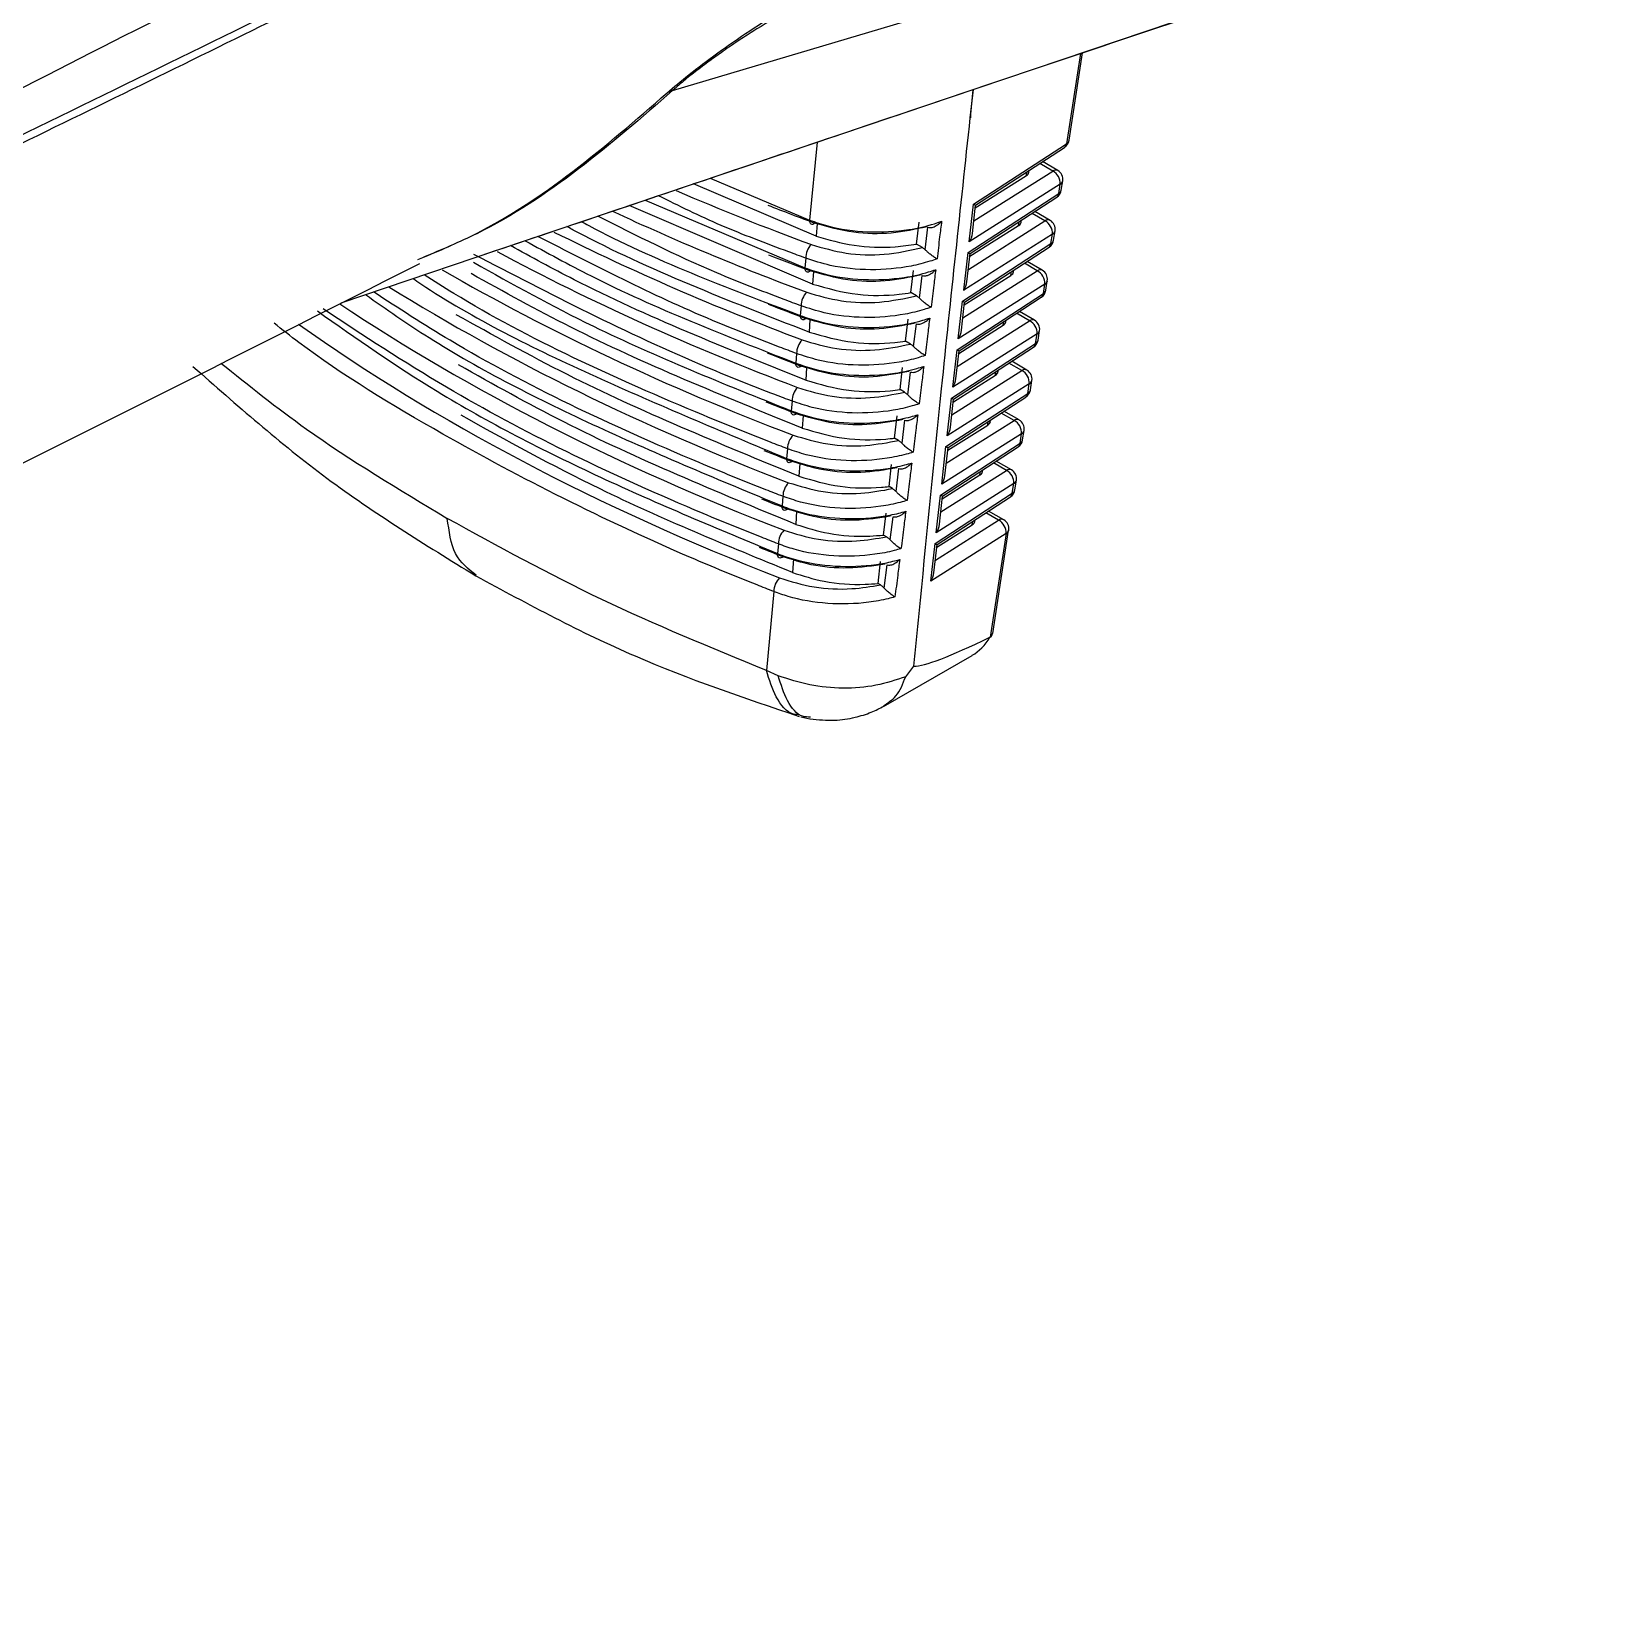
# Model space of a CAD drawing. Extents: x 7 to 135, y 1 to 99.
# Drawn here: x 18.466 to 20.001, y 8.553 to 10.093 of the extents above; entities that cross this region are included whole.
import ezdxf

# ---------------------------------------------------------------- set-up
doc = ezdxf.new("R2010")
doc.units = 0
doc.header["$MEASUREMENT"] = 0
doc.layers.add('OBJECT', color=7, linetype='CONTINUOUS')

msp = doc.modelspace()

# ---------------------------------------------------------------- linework, layer by layer
at = {"layer": 'OBJECT'}
for p, q in [((19.0946, 10.0355), (19.9161, 10.2804)), ((18.8984, 9.871), (19.6411, 10.1216)), ((19.4944, 10.0719), (19.4807, 9.9835)), ((19.4832, 9.9868), (19.4965, 10.0726)), ((19.0946, 10.0355), (19.0892, 10.0332)), ((19.3864, 10.0089), (19.3895, 10.0366)), ((19.2364, 9.985), (19.2289, 9.9085)), ((19.3896, 9.9242), (19.4807, 9.9835)), ((19.3916, 9.9232), (19.4788, 9.9799)), ((19.3898, 9.9078), (19.4672, 9.9567)), ((19.4414, 9.9522), (19.4419, 9.956)), ((19.4439, 9.9555), (19.4441, 9.9574)), ((19.4672, 9.9567), (19.4544, 9.9641)), ((19.4722, 9.9572), (19.4571, 9.9659)), ((19.2353, 9.893), (19.1152, 9.9441)), ((19.1315, 9.9496), (19.2289, 9.9085)), ((19.4745, 9.9437), (19.3854, 9.8873)), ((19.3913, 9.9206), (19.4414, 9.9522)), ((19.4731, 9.9345), (19.4745, 9.9437)), ((19.4756, 9.9378), (19.477, 9.947)), ((19.0678, 9.9281), (19.2243, 9.8618)), ((19.3842, 9.8767), (19.4731, 9.9345)), ((19.3854, 9.8873), (19.3896, 9.9242)), ((19.3862, 9.8757), (19.4712, 9.931)), ((19.3885, 9.8956), (19.3916, 9.9232)), ((19.2318, 9.8459), (19.0522, 9.9229)), ((19.3845, 9.8603), (19.4596, 9.9078)), ((19.4363, 9.9066), (19.4366, 9.9085)), ((19.4596, 9.9078), (19.4469, 9.9152)), ((19.4646, 9.9083), (19.4496, 9.9169)), ((19.2362, 9.9052), (19.2353, 9.893)), ((19.3337, 9.885), (19.3362, 9.9066)), ((19.3423, 9.8794), (19.3449, 9.9017)), ((19.467, 9.8948), (19.38, 9.8398)), ((19.3859, 9.8731), (19.4338, 9.9033)), ((19.4338, 9.9033), (19.4343, 9.907)), ((19.4655, 9.8856), (19.467, 9.8948)), ((19.468, 9.8889), (19.4695, 9.8981)), ((19.3395, 9.8817), (19.3337, 9.885)), ((19.3788, 9.8291), (19.4655, 9.8856)), ((19.3808, 9.8281), (19.4636, 9.882)), ((18.77, 9.8275), (18.9011, 9.8719)), ((19.2253, 9.8712), (19.2243, 9.8618)), ((19.38, 9.8398), (19.3842, 9.8767)), ((19.3831, 9.8481), (19.3862, 9.8757)), ((19.4521, 9.8589), (19.4394, 9.8663)), ((19.457, 9.8594), (19.4421, 9.868)), ((19.2327, 9.8582), (19.2318, 9.8459)), ((19.3283, 9.8375), (19.3308, 9.8591)), ((19.3366, 9.832), (19.3393, 9.8543)), ((19.4594, 9.8459), (19.3746, 9.7923)), ((19.3791, 9.8128), (19.4521, 9.8589)), ((19.3805, 9.8255), (19.4262, 9.8544)), ((19.4262, 9.8544), (19.4268, 9.8581)), ((19.4287, 9.8577), (19.429, 9.8595)), ((19.458, 9.8367), (19.4594, 9.8459)), ((19.4605, 9.8399), (19.4619, 9.8492)), ((19.3337, 9.8344), (19.3283, 9.8375)), ((19.3734, 9.7816), (19.458, 9.8367)), ((19.3754, 9.7806), (19.456, 9.8331)), ((19.2207, 9.8245), (19.2198, 9.8151)), ((19.3746, 9.7923), (19.3788, 9.8291)), ((19.3777, 9.8006), (19.3808, 9.8282)), ((19.4445, 9.81), (19.4318, 9.8173)), ((19.4494, 9.8105), (19.4345, 9.8191)), ((19.2293, 9.8111), (19.2284, 9.7988)), ((19.3229, 9.79), (19.3254, 9.8116)), ((19.3309, 9.7847), (19.3336, 9.807)), ((19.3737, 9.7652), (19.4445, 9.81)), ((19.3751, 9.778), (19.4186, 9.8055)), ((19.4186, 9.8055), (19.4192, 9.8091)), ((19.4211, 9.8088), (19.4214, 9.8106)), ((19.4529, 9.791), (19.4543, 9.8003)), ((19.3279, 9.7871), (19.3229, 9.79)), ((19.368, 9.7341), (19.4504, 9.7877)), ((19.4518, 9.797), (19.3692, 9.7448)), ((19.4504, 9.7877), (19.4518, 9.797)), ((19.2162, 9.7778), (19.2153, 9.7684)), ((19.3692, 9.7448), (19.3734, 9.7816)), ((19.37, 9.7331), (19.4485, 9.7842)), ((19.3723, 9.7531), (19.3754, 9.7806)), ((19.4419, 9.7616), (19.427, 9.7702)), ((19.2259, 9.7641), (19.2251, 9.7518)), ((19.3176, 9.7424), (19.32, 9.7641)), ((19.3252, 9.7373), (19.3279, 9.7597)), ((19.3683, 9.7177), (19.4369, 9.7611)), ((19.3698, 9.7305), (19.4111, 9.7566)), ((19.4111, 9.7566), (19.4116, 9.7602)), ((19.4136, 9.7599), (19.4138, 9.7616)), ((19.4369, 9.7611), (19.4243, 9.7684)), ((19.322, 9.7399), (19.3176, 9.7424)), ((19.3626, 9.6866), (19.4428, 9.7388)), ((19.4442, 9.7481), (19.3638, 9.6973)), ((19.4428, 9.7388), (19.4442, 9.7481)), ((19.4453, 9.7421), (19.4468, 9.7514)), ((19.2117, 9.7312), (19.2108, 9.7217)), ((19.3638, 9.6973), (19.368, 9.7341)), ((19.3647, 9.6856), (19.4409, 9.7352)), ((19.3669, 9.7056), (19.37, 9.7331)), ((19.2226, 9.7171), (19.2217, 9.7047)), ((19.3122, 9.6949), (19.3146, 9.7166)), ((19.3195, 9.6899), (19.3222, 9.7124)), ((19.3629, 9.6702), (19.4294, 9.7122)), ((19.3644, 9.683), (19.4035, 9.7077)), ((19.4035, 9.7077), (19.404, 9.7112)), ((19.406, 9.711), (19.4063, 9.7127)), ((19.4294, 9.7122), (19.4167, 9.7195)), ((19.4343, 9.7127), (19.4194, 9.7213)), ((19.3161, 9.6926), (19.3122, 9.6949)), ((19.4367, 9.6992), (19.3585, 9.6497)), ((19.4352, 9.6898), (19.4367, 9.6992)), ((19.4377, 9.6931), (19.4392, 9.7025)), ((19.2072, 9.6845), (19.2063, 9.675)), ((19.3573, 9.6391), (19.4352, 9.6898)), ((19.3585, 9.6497), (19.3626, 9.6866)), ((19.3593, 9.6381), (19.4333, 9.6863)), ((19.3615, 9.6581), (19.3647, 9.6856)), ((19.2193, 9.67), (19.2185, 9.6575)), ((19.3068, 9.6474), (19.3092, 9.6691)), ((19.3137, 9.6426), (19.3164, 9.6651)), ((19.3575, 9.6227), (19.4218, 9.6633)), ((19.3959, 9.6588), (19.3965, 9.6623)), ((19.3984, 9.6621), (19.3987, 9.6637)), ((19.4218, 9.6633), (19.4092, 9.6706)), ((19.4267, 9.6638), (19.4119, 9.6723)), ((19.3102, 9.6454), (19.3068, 9.6474)), ((19.4291, 9.6503), (19.3531, 9.6022)), ((19.359, 9.6355), (19.3959, 9.6588)), ((19.4276, 9.6409), (19.4291, 9.6503)), ((19.4301, 9.6442), (19.4316, 9.6536)), ((19.2028, 9.6379), (19.2019, 9.6284)), ((19.3519, 9.5915), (19.4276, 9.6409)), ((19.3531, 9.6022), (19.3573, 9.6391)), ((19.3539, 9.5906), (19.4257, 9.6373)), ((19.3562, 9.6105), (19.3593, 9.6381)), ((19.2162, 9.6236), (19.2153, 9.6104)), ((19.3014, 9.5999), (19.3039, 9.6215)), ((19.3079, 9.5952), (19.3107, 9.6178)), ((19.3909, 9.6132), (19.3911, 9.6148)), ((19.4142, 9.6144), (19.4017, 9.6217)), ((19.4192, 9.6149), (19.4044, 9.6234)), ((19.3043, 9.5982), (19.3014, 9.5999)), ((19.4215, 9.6014), (19.3477, 9.5547)), ((19.3522, 9.5752), (19.4142, 9.6144)), ((19.3536, 9.588), (19.3883, 9.6099)), ((19.3883, 9.6099), (19.3889, 9.6133)), ((19.4215, 9.6014), (19.4058, 9.4998)), ((19.4084, 9.5034), (19.424, 9.6047)), ((19.1983, 9.5912), (19.1974, 9.5817)), ((19.3477, 9.5547), (19.3519, 9.5915)), ((19.3508, 9.563), (19.3539, 9.5906)), ((19.213, 9.5765), (19.2121, 9.5632)), ((19.296, 9.5524), (19.2985, 9.574)), ((19.302, 9.5479), (19.3048, 9.5706)), ((19.1939, 9.5446), (19.1866, 9.4672)), ((19.2983, 9.551), (19.296, 9.5524)), ((19.4058, 9.4998), (19.4056, 9.4997)), ((19.3015, 9.432), (19.3881, 9.482)), ((19.1982, 9.462), (19.1866, 9.4672)), ((19.3231, 9.4611), (19.3312, 9.4714)), ((19.2204, 9.4217), (19.2291, 9.4199))]:
    msp.add_line(p, q, dxfattribs=at)
at = {"layer": 'OBJECT', "flags": 128}
for points in [[(19.2342, 9.9056), (19.2332, 9.9049), (19.2322, 9.9044), (19.2313, 9.9043), (19.2305, 9.9046), (19.2299, 9.9051), (19.2294, 9.906), (19.229, 9.9072), (19.2289, 9.9085)], [(19.2297, 9.8589), (19.2287, 9.8581), (19.2277, 9.8577), (19.2268, 9.8576), (19.226, 9.8578), (19.2253, 9.8584), (19.2248, 9.8593), (19.2245, 9.8604), (19.2243, 9.8618)], [(19.2252, 9.8122), (19.2242, 9.8114), (19.2232, 9.811), (19.2223, 9.8109), (19.2215, 9.8111), (19.2208, 9.8117), (19.2203, 9.8126), (19.22, 9.8137), (19.2198, 9.8151)], [(19.2207, 9.7655), (19.2197, 9.7647), (19.2187, 9.7643), (19.2178, 9.7642), (19.217, 9.7644), (19.2163, 9.765), (19.2158, 9.7659), (19.2154, 9.767), (19.2153, 9.7684)], [(19.2162, 9.7187), (19.2152, 9.718), (19.2142, 9.7176), (19.2133, 9.7175), (19.2125, 9.7177), (19.2118, 9.7183), (19.2113, 9.7192), (19.2109, 9.7203), (19.2108, 9.7217)], [(19.2118, 9.6721), (19.2107, 9.6713), (19.2097, 9.6709), (19.2088, 9.6708), (19.208, 9.671), (19.2073, 9.6716), (19.2068, 9.6725), (19.2065, 9.6736), (19.2063, 9.675)], [(19.2073, 9.6254), (19.2063, 9.6246), (19.2053, 9.6242), (19.2044, 9.6241), (19.2035, 9.6244), (19.2029, 9.6249), (19.2023, 9.6258), (19.202, 9.627), (19.2019, 9.6284)], [(19.2029, 9.5787), (19.2019, 9.578), (19.2009, 9.5775), (19.1999, 9.5774), (19.1991, 9.5777), (19.1984, 9.5783), (19.1979, 9.5791), (19.1976, 9.5803), (19.1974, 9.5817)]]:
    msp.add_lwpolyline(points, dxfattribs=at)
at = {"layer": 'OBJECT'}
for centre, radius, start, end in [((19.4733, 9.9883), 0.01, 303.0601, 351.1981), ((19.4786, 9.9877), 0.00472, 296.7735, 348.785), ((19.4761, 9.9837), 0.00462, 305.6399, 357.5266), ((19.4701, 9.9527), 0.00496, 65.3568, 125.2843), ((19.4603, 9.9443), 0.0143, 357.7235, 60.9243), ((19.4672, 9.9485), 0.01, 351.1981, 60.0027), ((19.4724, 9.9479), 0.00472, 296.7591, 348.8044), ((19.4657, 9.9394), 0.01, 303.0601, 351.1981), ((19.4685, 9.9347), 0.00462, 305.6403, 357.5262), ((19.471, 9.9388), 0.00472, 296.7804, 348.782), ((19.4625, 9.9038), 0.00496, 65.35, 125.2912), ((19.4527, 9.8954), 0.0143, 357.7229, 60.9248), ((19.4596, 9.8996), 0.01, 351.1981, 60.0027), ((19.4648, 9.899), 0.00472, 296.7591, 348.8044), ((19.2445, 9.8713), 0.0193, 136.3207, 180.2928), ((19.4582, 9.8904), 0.01, 303.0601, 351.1981), ((19.4609, 9.8858), 0.00462, 305.6375, 357.5256), ((19.4634, 9.8898), 0.00472, 296.7755, 348.7862), ((19.4549, 9.8549), 0.00496, 65.3395, 125.297), ((19.4451, 9.8465), 0.0143, 357.7212, 60.9229), ((19.452, 9.8507), 0.01, 351.1981, 60.0027), ((19.4573, 9.8501), 0.00472, 296.7622, 348.8054), ((19.2399, 9.8246), 0.0192, 136.0927, 180.2808), ((19.4506, 9.8415), 0.01, 303.0601, 351.1981), ((19.4533, 9.8369), 0.00462, 305.6369, 357.5262), ((19.4558, 9.8409), 0.00472, 296.7826, 348.7798), ((19.4474, 9.806), 0.00496, 65.3314, 125.3051), ((19.4376, 9.7976), 0.0143, 357.7209, 60.9232), ((19.4444, 9.8018), 0.01, 351.1981, 60.0027), ((19.4497, 9.8012), 0.00472, 296.7849, 348.7775), ((19.2353, 9.7779), 0.0191, 135.8701, 180.2651), ((19.443, 9.7925), 0.01, 303.0601, 351.1981), ((19.4458, 9.7879), 0.00462, 305.646, 357.5134), ((19.4483, 9.7919), 0.00472, 296.7591, 348.8044), ((19.4398, 9.7571), 0.00496, 65.3524, 125.2888), ((19.43, 9.7487), 0.0143, 357.7235, 60.9243), ((19.4369, 9.7529), 0.01, 351.1981, 60.0027), ((19.2307, 9.7313), 0.019, 135.6441, 180.2527), ((19.4354, 9.7436), 0.01, 303.0601, 351.1981), ((19.4382, 9.739), 0.00462, 305.6504, 357.509), ((19.4407, 9.743), 0.00472, 296.7613, 348.8063), ((19.4421, 9.7523), 0.00472, 296.7668, 348.7968), ((19.4322, 9.7082), 0.00496, 65.3465, 125.2946), ((19.4224, 9.6998), 0.0143, 357.7218, 60.926), ((19.4293, 9.704), 0.01, 351.1981, 60.0027), ((19.2262, 9.6846), 0.0189, 135.4156, 180.2402), ((19.4278, 9.6946), 0.01, 303.0601, 351.1981), ((19.4331, 9.694), 0.00472, 296.759, 348.8078), ((19.4346, 9.7034), 0.00472, 296.7641, 348.7995), ((19.4306, 9.69), 0.00462, 305.6436, 357.5124), ((19.4247, 9.6593), 0.00496, 65.3395, 125.297), ((19.4149, 9.6509), 0.0143, 357.7212, 60.9229), ((19.4217, 9.6551), 0.01, 351.1981, 60.0027), ((19.2216, 9.6379), 0.0188, 135.1865, 180.2277), ((19.427, 9.6545), 0.00472, 296.7684, 348.7992), ((19.4203, 9.6457), 0.01, 303.0601, 351.1981), ((19.423, 9.6411), 0.00462, 305.6355, 357.5205), ((19.4255, 9.6451), 0.00472, 296.7684, 348.7992), ((19.4171, 9.6104), 0.00496, 65.3412, 125.3008), ((19.4142, 9.6062), 0.01, 351.1981, 60.0027), ((19.2171, 9.5913), 0.0188, 134.9613, 180.2125), ((19.4073, 9.602), 0.0143, 357.7209, 60.9232), ((19.4194, 9.6056), 0.00472, 296.7876, 348.7749), ((19.2126, 9.5446), 0.0187, 134.7362, 180.198)]:
    msp.add_arc(centre, radius, start, end, dxfattribs=at)
for centre, major_axis, ratio, start_param, end_param in [((21.2188, 14.1518), (1.7566, 14.6383), 0.094069, 1.867046, 1.869003), ((19.4338, 9.9561), (0.0101, -0.0001), 0.569185, 5.564189, 6.202605), ((20.4286, 10.9769), (2.2169, 0.0169), 0.582304, 4.064362, 4.137067), ((20.4272, 10.9694), (2.2176, -0.0166), 0.572227, 4.123718, 4.148673), ((19.3822, 9.929), (0.0094, -0.00581), 0.034264, 5.635308, 6.267035), ((20.4286, 10.9263), (2.2137, 0.0169), 0.582304, 4.027467, 4.133702), ((20.4286, 10.8757), (2.2104, 0.0169), 0.582304, 3.992352, 4.130329), ((19.378, 9.8921), (0.0075, 0.0119), 0.628226, 4.700221, 5.364248), ((19.4263, 9.9072), (0.0101, -0.0001), 0.569185, 5.564189, 6.202605), ((20.4286, 10.8251), (2.2072, 0.0168), 0.582304, 3.957074, 4.126948), ((20.4272, 10.9187), (2.2143, -0.0166), 0.572227, 4.123047, 4.14531), ((19.3768, 9.8815), (0.0094, -0.00581), 0.034264, 5.635308, 6.267035), ((20.4286, 10.7744), (2.2039, 0.0168), 0.582304, 3.921624, 4.123559), ((19.3726, 9.8446), (0.0075, 0.0119), 0.628226, 4.700221, 5.364248), ((19.4187, 9.8583), (0.0101, -0.0001), 0.569185, 5.564189, 6.202605), ((20.4286, 10.7238), (2.2007, 0.0168), 0.582304, 3.885999, 4.120162), ((20.4286, 10.6732), (2.1974, 0.0168), 0.582304, 3.851518, 4.116757), ((20.4272, 10.8681), (2.2111, -0.0166), 0.572227, 4.1219, 4.141939), ((19.3714, 9.834), (0.0094, -0.00581), 0.034264, 5.635308, 6.267035), ((20.4286, 10.6226), (2.1942, 0.0167), 0.582304, 3.82111, 4.113343), ((19.3672, 9.7971), (0.0075, 0.0119), 0.628226, 4.700221, 5.364248), ((19.4111, 9.8094), (0.0101, -0.0001), 0.569185, 5.564189, 6.202605), ((20.4272, 10.8175), (2.2078, -0.0165), 0.572227, 4.12039, 4.13856), ((19.366, 9.7864), (0.0094, -0.00581), 0.034264, 5.635308, 6.267035), ((19.4035, 9.7605), (0.0101, -0.0001), 0.569185, 5.564189, 6.202605), ((19.3619, 9.7496), (0.0075, 0.0119), 0.628226, 4.700221, 5.364248), ((20.4272, 10.7669), (2.2046, -0.0165), 0.572227, 4.118595, 4.135173), ((19.3606, 9.7389), (0.0094, -0.00581), 0.034264, 5.635308, 6.267035), ((19.396, 9.7116), (0.0101, -0.0001), 0.569185, 5.564189, 6.202605), ((19.3565, 9.7021), (0.0075, 0.0119), 0.628226, 4.700221, 5.364248), ((20.4272, 10.7162), (2.2013, -0.0165), 0.572227, 4.116574, 4.131778), ((19.3553, 9.6914), (0.0094, -0.00581), 0.034264, 5.635308, 6.267035), ((19.3884, 9.6627), (0.0101, -0.0001), 0.569185, 5.564189, 6.202605), ((19.3511, 9.6546), (0.0075, 0.0119), 0.628226, 4.700221, 5.364248), ((20.4272, 10.6656), (2.1981, -0.0165), 0.572227, 4.114368, 4.128375), ((19.3499, 9.6439), (0.0094, -0.00581), 0.034264, 5.635308, 6.267035), ((19.3457, 9.607), (0.0075, 0.0119), 0.628226, 4.700221, 5.364248), ((19.3808, 9.6138), (0.0101, -0.0001), 0.569185, 5.564189, 6.202605), ((20.4272, 10.615), (2.1948, -0.0164), 0.572227, 4.112009, 4.124963), ((19.3445, 9.5964), (0.0094, -0.00581), 0.034264, 5.635308, 6.267035), ((19.3403, 9.5595), (0.0075, 0.0119), 0.628226, 4.700221, 5.364248), ((20.8609, 10.4708), (1.5344, 0.9976), 0.038755, 3.198798, 3.439911), ((19.3311, 9.5876), (-0.0554, 0.1065), 0.604579, 3.168235, 3.501293)]:
    msp.add_ellipse(centre, major_axis=major_axis, ratio=ratio, start_param=start_param, end_param=end_param, dxfattribs=at)
for points, knots in [([(20.0011, 10.776), (19.7962, 10.6683), (19.3739, 10.4465), (18.7166, 10.1172), (18.0333, 9.7866), (17.3454, 9.4656), (16.8814, 9.2591), (16.6541, 9.1579)], [0, 0, 0, 0, 0.190637, 0.392769, 0.598173, 0.803117, 1, 1, 1, 1]), ([(16.6436, 9.1451), (16.7268, 9.1819), (16.8813, 9.2501), (17.094, 9.3456), (17.2705, 9.4257), (17.4141, 9.4913), (17.5366, 9.5478), (17.6504, 9.6005), (17.8337, 9.6861), (18.0861, 9.8052), (18.3893, 9.9508), (18.6733, 10.0896), (18.9306, 10.2171), (19.1301, 10.3173), (19.2839, 10.3954), (19.4104, 10.46), (19.5668, 10.5404), (19.7527, 10.6371), (19.901, 10.7147), (19.9867, 10.7604), (20.0011, 10.7681)], [0, 0, 0, 0, 0.0716549, 0.133072, 0.1842613, 0.2252304, 0.2583967, 0.2915069, 0.3251454, 0.4197217, 0.5146636, 0.5952211, 0.6745814, 0.7469768, 0.7764192, 0.8149243, 0.8627754, 0.9199758, 0.9865308, 1, 1, 1, 1]), ([(18.8363, 10.6642), (18.6517, 10.5684), (18.2916, 10.3817), (17.7572, 10.1145), (17.2462, 9.865), (16.9106, 9.7066), (16.7477, 9.6296)], [0, 0, 0, 0, 0.27038, 0.527173, 0.77038, 1, 1, 1, 1]), ([(18.6465, 10.6516), (18.3295, 10.4893), (17.6958, 10.1647), (17.0421, 9.8546), (16.7154, 9.6997)], [0, 0, 0, 0, 0.500229, 1, 1, 1, 1]), ([(16.7471, 9.6236), (17.0978, 9.7798), (17.8038, 10.0943), (18.4865, 10.4245), (18.8301, 10.5906)], [0, 0, 0, 0, 0.49662, 1, 1, 1, 1]), ([(16.736, 9.6036), (16.8264, 9.6435), (16.9955, 9.7181), (17.2299, 9.8233), (17.4282, 9.9132), (17.5918, 9.9881), (17.7304, 10.0521), (17.856, 10.1104), (17.979, 10.1679), (18.1035, 10.2265), (18.2407, 10.2915), (18.4027, 10.3688), (18.5993, 10.4635), (18.7416, 10.533), (18.8188, 10.5707)], [0, 0, 0, 0, 0.127673, 0.238652, 0.332946, 0.410559, 0.472851, 0.532128, 0.591338, 0.650482, 0.712496, 0.790612, 0.886445, 1, 1, 1, 1]), ([(19.0892, 10.0332), (19.0959, 10.039), (19.1093, 10.0505), (19.1381, 10.0721), (19.1705, 10.0946), (19.2155, 10.1232), (19.2685, 10.1528), (19.3071, 10.1729), (19.3264, 10.183)], [0, 0, 0, 0, 0.125022, 0.25026, 0.372599, 0.500557, 0.750171, 1, 1, 1, 1]), ([(19.3182, 10.1548), (19.306, 10.1509), (19.2815, 10.1431), (19.2449, 10.1306), (19.209, 10.1148), (19.1791, 10.0973), (19.1578, 10.0835), (19.143, 10.0734), (19.1283, 10.0627), (19.1147, 10.0524), (19.1029, 10.0429), (19.0971, 10.0377), (19.0946, 10.0355)], [0, 0, 0, 0, 0.1676542, 0.3364175, 0.4992876, 0.6244541, 0.6813343, 0.7499507, 0.8052609, 0.8750439, 0.9458793, 1, 1, 1, 1]), ([(18.6657, 10.1443), (18.4343, 10.0264), (17.9836, 9.7969), (17.3131, 9.4706), (16.8711, 9.2646), (16.6563, 9.1645)], [0, 0, 0, 0, 0.351668, 0.685, 1, 1, 1, 1]), ([(18.8984, 9.871), (18.9792, 9.8982), (19.1411, 9.9529), (19.382, 10.0342), (19.5512, 10.091), (19.6356, 10.1193)], [0, 0, 0, 0, 0.332264, 0.666687, 1, 1, 1, 1]), ([(18.8451, 9.8699), (18.8626, 9.8772), (18.9535, 9.9152), (19.0286, 9.9805), (19.0892, 10.0332)], [0, 0, 0, 0, 0.1931898, 1, 1, 1, 1]), ([(19.0946, 10.0355), (19.034, 9.9828), (18.959, 9.9175), (18.8681, 9.8795), (18.8505, 9.8721)], [0, 0, 0, 0, 0.806371, 1, 1, 1, 1]), ([(19.3312, 9.4714), (19.3316, 9.4757), (19.3337, 9.4972), (19.3426, 9.5878), (19.3599, 9.7622), (19.3769, 9.9203), (19.3864, 10.0089)], [0, 0, 0, 0, 0.0241478, 0.1207388, 0.5071031, 1, 1, 1, 1]), ([(19.2253, 9.8712), (19.2197, 9.8733), (19.1917, 9.8837), (19.1413, 9.9025), (19.1009, 9.9225), (19.0808, 9.9325)], [0, 0, 0, 0, 0.111306, 0.556596, 1, 1, 1, 1]), ([(19.2207, 9.8245), (19.2151, 9.8266), (19.1872, 9.8371), (19.1175, 9.8639), (19.0594, 9.8933), (19.0214, 9.9125)], [0, 0, 0, 0, 0.07955, 0.397803, 1, 1, 1, 1]), ([(19.2289, 9.9085), (19.2347, 9.9066), (19.2523, 9.9006), (19.2859, 9.8959), (19.3223, 9.8978), (19.3459, 9.9031), (19.3559, 9.9066), (19.3583, 9.9074)], [0, 0, 0, 0, 0.147377, 0.444496, 0.741155, 0.94022, 1, 1, 1, 1]), ([(19.2162, 9.7778), (19.2106, 9.7799), (19.1828, 9.7905), (19.0937, 9.8253), (19.0181, 9.8641), (18.9625, 9.8926)], [0, 0, 0, 0, 0.061931, 0.309693, 1, 1, 1, 1]), ([(19.2284, 9.7988), (19.1497, 9.8294), (19.0671, 9.8614), (18.9944, 9.9004), (18.991, 9.9022)], [0, 0, 0, 0, 0.953269, 1, 1, 1, 1]), ([(19.0053, 9.907), (19.0077, 9.9058), (19.0728, 9.8707), (19.1477, 9.8424), (19.2198, 9.8151)], [0, 0, 0, 0, 0.036637, 1, 1, 1, 1]), ([(19.344, 9.9021), (19.3325, 9.8996), (19.3096, 9.8945), (19.27, 9.8953), (19.2466, 9.9021), (19.2342, 9.9056)], [0, 0, 0, 0, 0.320861, 0.64168, 1, 1, 1, 1]), ([(19.2353, 9.893), (19.2474, 9.8894), (19.2716, 9.8823), (19.3068, 9.8813), (19.3268, 9.884), (19.3337, 9.885)], [0, 0, 0, 0, 0.396562, 0.793195, 1, 1, 1, 1]), ([(19.3449, 9.9017), (19.3457, 9.9014), (19.3476, 9.901), (19.3513, 9.902), (19.3549, 9.9042), (19.3573, 9.9063), (19.3582, 9.9074), (19.3583, 9.9074)], [0, 0, 0, 0, 0.1927854, 0.4296466, 0.7492971, 0.9922573, 1, 1, 1, 1]), ([(19.3583, 9.9074), (19.3576, 9.9024), (19.3561, 9.8901), (19.3547, 9.8778), (19.3538, 9.8706)], [0, 0, 0, 0, 0.412558, 1, 1, 1, 1]), ([(19.2251, 9.7518), (19.147, 9.7829), (19.0456, 9.8233), (18.9563, 9.8723), (18.9357, 9.8836)], [0, 0, 0, 0, 0.769546, 1, 1, 1, 1]), ([(18.9501, 9.8884), (18.9714, 9.8767), (19.0528, 9.8319), (19.1463, 9.7954), (19.2153, 9.7684)], [0, 0, 0, 0, 0.261261, 1, 1, 1, 1]), ([(19.2306, 9.8846), (19.2417, 9.8814), (19.264, 9.8749), (19.3032, 9.8736), (19.3272, 9.8789), (19.3395, 9.8817)], [0, 0, 0, 0, 0.327832, 0.655736, 1, 1, 1, 1]), ([(19.3395, 9.8817), (19.3403, 9.8811), (19.3413, 9.8804), (19.3422, 9.8795), (19.3423, 9.8794)], [0, 0, 0, 0, 0.904063, 1, 1, 1, 1]), ([(19.3538, 9.8706), (19.3537, 9.8707), (19.3528, 9.8712), (19.3507, 9.8724), (19.3476, 9.8747), (19.3446, 9.8772), (19.343, 9.8787), (19.3423, 9.8794)], [0, 0, 0, 0, 0.007987, 0.299094, 0.602912, 0.80069, 1, 1, 1, 1]), ([(15.9566, 8.5527), (16.1428, 8.6281), (16.5305, 8.7852), (17.1153, 9.0385), (17.7116, 9.3094), (18.2895, 9.5843), (18.6659, 9.7746), (18.8469, 9.8661)], [0, 0, 0, 0, 0.190242, 0.396208, 0.602397, 0.808775, 1, 1, 1, 1]), ([(18.8994, 9.8672), (18.9379, 9.8458), (19.0343, 9.7922), (19.1446, 9.7482), (19.2108, 9.7217)], [0, 0, 0, 0, 0.399134, 1, 1, 1, 1]), ([(19.2117, 9.7312), (19.2061, 9.7333), (19.1783, 9.7438), (19.0687, 9.7874), (18.9744, 9.8363), (18.9, 9.8748)], [0, 0, 0, 0, 0.050053, 0.250295, 1, 1, 1, 1]), ([(19.2243, 9.8618), (19.2302, 9.8598), (19.2477, 9.8538), (19.2813, 9.8491), (19.3173, 9.8509), (19.3405, 9.856), (19.3502, 9.8592), (19.3525, 9.86)], [0, 0, 0, 0, 0.1489532, 0.4492609, 0.7491007, 0.9405017, 1, 1, 1, 1]), ([(19.3538, 9.8706), (19.3515, 9.8698), (19.3434, 9.867), (19.3224, 9.8617), (19.2887, 9.8587), (19.2527, 9.8623), (19.2331, 9.8687), (19.2253, 9.8712)], [0, 0, 0, 0, 0.0595535, 0.2080635, 0.505162, 0.8026077, 1, 1, 1, 1]), ([(18.8403, 9.8513), (18.8429, 9.8496), (18.8954, 9.8137), (19.0178, 9.7537), (19.1435, 9.7013), (19.2063, 9.675)], [0, 0, 0, 0, 0.024718, 0.512359, 1, 1, 1, 1]), ([(19.2072, 9.6845), (19.2017, 9.6866), (19.1739, 9.6972), (19.0595, 9.7438), (18.9422, 9.797), (18.8607, 9.8489), (18.8511, 9.855)], [0, 0, 0, 0, 0.0431281, 0.2156672, 0.9075295, 1, 1, 1, 1]), ([(19.2217, 9.7047), (19.144, 9.7362), (19.0299, 9.7825), (18.9293, 9.8383), (18.8972, 9.8561)], [0, 0, 0, 0, 0.680909, 1, 1, 1, 1]), ([(19.3382, 9.8549), (19.3267, 9.8524), (19.3036, 9.8475), (19.2645, 9.8487), (19.2416, 9.8554), (19.2297, 9.8589)], [0, 0, 0, 0, 0.324744, 0.649448, 1, 1, 1, 1]), ([(19.2318, 9.8459), (19.2463, 9.8418), (19.273, 9.8342), (19.3076, 9.8345), (19.3245, 9.8369), (19.3283, 9.8375)], [0, 0, 0, 0, 0.47825, 0.883044, 1, 1, 1, 1]), ([(19.3393, 9.8543), (19.3401, 9.8541), (19.342, 9.8537), (19.3457, 9.8547), (19.3493, 9.8569), (19.3516, 9.859), (19.3524, 9.86), (19.3525, 9.86)], [0, 0, 0, 0, 0.1971853, 0.4407979, 0.7689211, 0.9921926, 1, 1, 1, 1]), ([(19.3525, 9.86), (19.3519, 9.8549), (19.3504, 9.8427), (19.3489, 9.8304), (19.348, 9.8232)], [0, 0, 0, 0, 0.412527, 1, 1, 1, 1]), ([(18.7937, 9.8356), (18.8141, 9.8213), (18.8821, 9.7738), (19.0196, 9.7042), (19.1411, 9.6536), (19.2019, 9.6284)], [0, 0, 0, 0, 0.176103, 0.588051, 1, 1, 1, 1]), ([(19.2028, 9.6379), (19.1972, 9.64), (19.1695, 9.6507), (19.0552, 9.6974), (18.922, 9.76), (18.8261, 9.8222), (18.8015, 9.8382)], [0, 0, 0, 0, 0.037584, 0.187943, 0.790871, 1, 1, 1, 1]), ([(19.2261, 9.8379), (19.2372, 9.8347), (19.2594, 9.8281), (19.2981, 9.8268), (19.3218, 9.8318), (19.3337, 9.8344)], [0, 0, 0, 0, 0.331872, 0.663815, 1, 1, 1, 1]), ([(19.3337, 9.8344), (19.3346, 9.8338), (19.3356, 9.8331), (19.3365, 9.8322), (19.3366, 9.832)], [0, 0, 0, 0, 0.873695, 1, 1, 1, 1]), ([(19.348, 9.8232), (19.348, 9.8233), (19.3471, 9.8237), (19.345, 9.825), (19.3419, 9.8272), (19.3389, 9.8297), (19.3374, 9.8313), (19.3366, 9.832)], [0, 0, 0, 0, 0.008078, 0.282731, 0.593803, 0.796117, 1, 1, 1, 1]), ([(18.7465, 9.8196), (18.7846, 9.7928), (18.8685, 9.7338), (19.0217, 9.6549), (19.1389, 9.6061), (19.1974, 9.5817)], [0, 0, 0, 0, 0.294061, 0.647031, 1, 1, 1, 1]), ([(19.1983, 9.5912), (19.1928, 9.5934), (19.1652, 9.6041), (19.051, 9.651), (18.9018, 9.723), (18.7916, 9.7955), (18.7521, 9.8215)], [0, 0, 0, 0, 0.033306, 0.166553, 0.700862, 1, 1, 1, 1]), ([(19.2185, 9.6575), (19.1408, 9.6893), (19.0227, 9.7378), (18.9185, 9.7959), (18.8827, 9.8158)], [0, 0, 0, 0, 0.657056, 1, 1, 1, 1]), ([(19.2198, 9.8151), (19.2256, 9.8131), (19.2431, 9.8071), (19.2767, 9.8022), (19.3122, 9.804), (19.335, 9.8088), (19.3444, 9.8119), (19.3467, 9.8126)], [0, 0, 0, 0, 0.150605, 0.454245, 0.757411, 0.940777, 1, 1, 1, 1]), ([(19.348, 9.8232), (19.3457, 9.8225), (19.3376, 9.8197), (19.3164, 9.8146), (19.2827, 9.8119), (19.2472, 9.8158), (19.2281, 9.8221), (19.2207, 9.8245)], [0, 0, 0, 0, 0.059279, 0.209423, 0.509832, 0.810599, 1, 1, 1, 1]), ([(19.1939, 9.5446), (19.1884, 9.5467), (19.1608, 9.5575), (19.0467, 9.6045), (18.8935, 9.6823), (18.7617, 9.7623), (18.7121, 9.8012), (18.7041, 9.8075)], [0, 0, 0, 0, 0.029784, 0.148937, 0.626741, 0.939301, 1, 1, 1, 1]), ([(19.3324, 9.8076), (19.3208, 9.8052), (19.2976, 9.8006), (19.259, 9.8021), (19.2366, 9.8088), (19.2252, 9.8122)], [0, 0, 0, 0, 0.328832, 0.657619, 1, 1, 1, 1]), ([(19.3336, 9.807), (19.3344, 9.8068), (19.3363, 9.8064), (19.3401, 9.8075), (19.3437, 9.8097), (19.3459, 9.8117), (19.3466, 9.8126), (19.3467, 9.8126)], [0, 0, 0, 0, 0.201836, 0.452555, 0.789371, 0.992111, 1, 1, 1, 1]), ([(19.3467, 9.8126), (19.346, 9.8075), (19.3445, 9.7953), (19.343, 9.783), (19.3421, 9.7759)], [0, 0, 0, 0, 0.412499, 1, 1, 1, 1]), ([(19.2216, 9.7912), (19.2327, 9.7879), (19.2549, 9.7814), (19.2931, 9.78), (19.3164, 9.7847), (19.3279, 9.7871)], [0, 0, 0, 0, 0.336125, 0.672319, 1, 1, 1, 1]), ([(19.2284, 9.7988), (19.2426, 9.7948), (19.2689, 9.7872), (19.3028, 9.7873), (19.3195, 9.7895), (19.3229, 9.79)], [0, 0, 0, 0, 0.477916, 0.890826, 1, 1, 1, 1]), ([(19.3279, 9.7871), (19.3288, 9.7865), (19.3298, 9.7858), (19.3308, 9.7848), (19.3309, 9.7847)], [0, 0, 0, 0, 0.845443, 1, 1, 1, 1]), ([(19.3421, 9.7759), (19.3421, 9.7759), (19.3415, 9.7762), (19.3397, 9.7773), (19.3367, 9.7794), (19.3334, 9.7821), (19.3317, 9.7839), (19.3309, 9.7847)], [0, 0, 0, 0, 0.008125, 0.206905, 0.537744, 0.791253, 1, 1, 1, 1]), ([(19.3421, 9.7759), (19.3399, 9.7751), (19.3317, 9.7725), (19.3105, 9.7676), (19.2767, 9.7651), (19.2418, 9.7693), (19.2232, 9.7755), (19.2162, 9.7778)], [0, 0, 0, 0, 0.059003, 0.210855, 0.514733, 0.818979, 1, 1, 1, 1]), ([(18.6246, 9.7652), (18.6673, 9.7275), (18.7531, 9.6516), (18.852, 9.5906), (18.9018, 9.5599)], [0, 0, 0, 0, 0.4970182, 1, 1, 1, 1]), ([(18.652, 9.7685), (18.6793, 9.7466), (18.7467, 9.6925), (18.8264, 9.6447), (18.8739, 9.6162)], [0, 0, 0, 0, 0.404695, 1, 1, 1, 1]), ([(19.2153, 9.6104), (19.1375, 9.6424), (19.0214, 9.6903), (18.9189, 9.7476), (18.885, 9.7666)], [0, 0, 0, 0, 0.66947, 1, 1, 1, 1]), ([(19.2153, 9.7684), (19.2211, 9.7664), (19.2386, 9.7603), (19.2721, 9.7554), (19.3072, 9.757), (19.3296, 9.7617), (19.3386, 9.7645), (19.3408, 9.7652)], [0, 0, 0, 0, 0.152333, 0.45946, 0.766108, 0.941051, 1, 1, 1, 1]), ([(19.3266, 9.7603), (19.3149, 9.7581), (19.2916, 9.7536), (19.2535, 9.7555), (19.2317, 9.7621), (19.2207, 9.7655)], [0, 0, 0, 0, 0.333135, 0.666223, 1, 1, 1, 1]), ([(19.3279, 9.7597), (19.3288, 9.7595), (19.3307, 9.7591), (19.3345, 9.7603), (19.338, 9.7625), (19.3401, 9.7644), (19.3408, 9.7652), (19.3408, 9.7652)], [0, 0, 0, 0, 0.206749, 0.464927, 0.810715, 0.992039, 1, 1, 1, 1]), ([(19.3408, 9.7652), (19.3402, 9.7602), (19.3387, 9.7479), (19.3372, 9.7357), (19.3363, 9.7285)], [0, 0, 0, 0, 0.412464, 1, 1, 1, 1]), ([(19.2171, 9.7445), (19.2282, 9.7412), (19.2503, 9.7346), (19.288, 9.7332), (19.3109, 9.7377), (19.322, 9.7399)], [0, 0, 0, 0, 0.340602, 0.681278, 1, 1, 1, 1]), ([(19.2251, 9.7518), (19.2389, 9.7477), (19.2648, 9.7402), (19.298, 9.7401), (19.3144, 9.7421), (19.3176, 9.7424)], [0, 0, 0, 0, 0.477553, 0.899064, 1, 1, 1, 1]), ([(19.322, 9.7399), (19.3229, 9.7393), (19.324, 9.7385), (19.325, 9.7375), (19.3252, 9.7373)], [0, 0, 0, 0, 0.819134, 1, 1, 1, 1]), ([(19.3363, 9.7285), (19.334, 9.7278), (19.3259, 9.7252), (19.3046, 9.7205), (19.2707, 9.7183), (19.2364, 9.7228), (19.2182, 9.729), (19.2117, 9.7312)], [0, 0, 0, 0, 0.058732, 0.212376, 0.519887, 0.827777, 1, 1, 1, 1]), ([(19.3363, 9.7285), (19.3363, 9.7285), (19.3357, 9.7288), (19.334, 9.7299), (19.331, 9.7319), (19.3277, 9.7347), (19.326, 9.7365), (19.3252, 9.7373)], [0, 0, 0, 0, 0.008227, 0.187003, 0.525625, 0.786181, 1, 1, 1, 1]), ([(19.2121, 9.5632), (19.1479, 9.5895), (19.0334, 9.6365), (18.9319, 9.6926), (18.8873, 9.7173)], [0, 0, 0, 0, 0.560761, 1, 1, 1, 1]), ([(19.2108, 9.7217), (19.2166, 9.7197), (19.234, 9.7136), (19.2675, 9.7086), (19.3021, 9.7102), (19.3241, 9.7146), (19.3327, 9.7172), (19.335, 9.7178)], [0, 0, 0, 0, 0.154144, 0.464927, 0.775223, 0.941323, 1, 1, 1, 1]), ([(19.3207, 9.7131), (19.309, 9.711), (19.2855, 9.7067), (19.2481, 9.709), (19.2267, 9.7155), (19.2162, 9.7187)], [0, 0, 0, 0, 0.3376748, 0.6752947, 1, 1, 1, 1]), ([(19.3222, 9.7124), (19.323, 9.7122), (19.325, 9.7118), (19.3289, 9.7131), (19.3323, 9.7153), (19.3343, 9.7172), (19.3349, 9.7178), (19.335, 9.7178)], [0, 0, 0, 0, 0.211944, 0.478003, 0.832965, 0.991971, 1, 1, 1, 1]), ([(19.335, 9.7178), (19.3343, 9.7128), (19.3328, 9.7006), (19.3313, 9.6883), (19.3304, 9.6811)], [0, 0, 0, 0, 0.41243, 1, 1, 1, 1]), ([(19.2127, 9.6979), (19.2237, 9.6945), (19.2458, 9.6879), (19.283, 9.6864), (19.3055, 9.6906), (19.3161, 9.6926)], [0, 0, 0, 0, 0.345326, 0.690726, 1, 1, 1, 1]), ([(19.2217, 9.7047), (19.2352, 9.7007), (19.2608, 9.6932), (19.2932, 9.6928), (19.3093, 9.6946), (19.3122, 9.6949)], [0, 0, 0, 0, 0.477153, 0.907814, 1, 1, 1, 1]), ([(19.3161, 9.6926), (19.3171, 9.692), (19.3182, 9.6912), (19.3192, 9.6901), (19.3195, 9.6899)], [0, 0, 0, 0, 0.794602, 1, 1, 1, 1]), ([(19.3304, 9.6811), (19.3282, 9.6804), (19.32, 9.678), (19.2986, 9.6735), (19.2646, 9.6716), (19.2309, 9.6763), (19.2133, 9.6824), (19.2072, 9.6845)], [0, 0, 0, 0, 0.058464, 0.213983, 0.525306, 0.837021, 1, 1, 1, 1]), ([(19.3304, 9.6811), (19.3304, 9.6811), (19.3299, 9.6814), (19.3282, 9.6824), (19.3253, 9.6845), (19.322, 9.6873), (19.3202, 9.6891), (19.3195, 9.6899)], [0, 0, 0, 0, 0.008321, 0.166407, 0.512958, 0.780839, 1, 1, 1, 1]), ([(19.2063, 9.675), (19.2121, 9.673), (19.2295, 9.6669), (19.263, 9.6618), (19.2971, 9.6633), (19.3186, 9.6675), (19.3268, 9.6699), (19.3291, 9.6705)], [0, 0, 0, 0, 0.156042, 0.470659, 0.784782, 0.941593, 1, 1, 1, 1]), ([(19.3148, 9.6658), (19.303, 9.6638), (19.2794, 9.6599), (19.2426, 9.6624), (19.2217, 9.6689), (19.2118, 9.6721)], [0, 0, 0, 0, 0.342463, 0.684873, 1, 1, 1, 1]), ([(19.3164, 9.6651), (19.3173, 9.6649), (19.3193, 9.6646), (19.3232, 9.6659), (19.3265, 9.6681), (19.3285, 9.6699), (19.329, 9.6705), (19.3291, 9.6705)], [0, 0, 0, 0, 0.217454, 0.491744, 0.856137, 0.991889, 1, 1, 1, 1]), ([(19.3291, 9.6705), (19.3284, 9.6654), (19.3269, 9.6532), (19.3254, 9.641), (19.3245, 9.6338)], [0, 0, 0, 0, 0.412399, 1, 1, 1, 1]), ([(19.2082, 9.6512), (19.2193, 9.6479), (19.2413, 9.6411), (19.2779, 9.6396), (19.3, 9.6436), (19.3102, 9.6454)], [0, 0, 0, 0, 0.350317, 0.700707, 1, 1, 1, 1]), ([(19.2185, 9.6575), (19.2316, 9.6536), (19.2568, 9.6461), (19.2885, 9.6456), (19.3043, 9.6472), (19.3068, 9.6474)], [0, 0, 0, 0, 0.476713, 0.917134, 1, 1, 1, 1]), ([(19.3245, 9.6338), (19.3223, 9.6331), (19.314, 9.6308), (19.2926, 9.6265), (19.2586, 9.6249), (19.2255, 9.6299), (19.2084, 9.6359), (19.2028, 9.6379)], [0, 0, 0, 0, 0.058202, 0.21569, 0.531014, 0.846742, 1, 1, 1, 1]), ([(19.3102, 9.6454), (19.3112, 9.6448), (19.3123, 9.644), (19.3134, 9.6428), (19.3137, 9.6426)], [0, 0, 0, 0, 0.771732, 1, 1, 1, 1]), ([(19.3245, 9.6338), (19.3245, 9.6338), (19.324, 9.6341), (19.3224, 9.635), (19.3196, 9.637), (19.3163, 9.6398), (19.3145, 9.6417), (19.3137, 9.6426)], [0, 0, 0, 0, 0.008461, 0.145057, 0.499702, 0.775229, 1, 1, 1, 1]), ([(19.1866, 9.4672), (19.1318, 9.4896), (19.0216, 9.5349), (18.9233, 9.589), (18.8739, 9.6162)], [0, 0, 0, 0, 0.496376, 1, 1, 1, 1]), ([(18.9021, 9.5605), (18.8944, 9.5665), (18.879, 9.5785), (18.8756, 9.6037), (18.8739, 9.6162)], [0, 0, 0, 0, 0.501169, 1, 1, 1, 1]), ([(19.2019, 9.6284), (19.2076, 9.6263), (19.225, 9.6201), (19.2584, 9.615), (19.2921, 9.6164), (19.3131, 9.6204), (19.3209, 9.6225), (19.3232, 9.6232)], [0, 0, 0, 0, 0.158035, 0.476677, 0.794817, 0.94186, 1, 1, 1, 1]), ([(19.3089, 9.6186), (19.2971, 9.6167), (19.2733, 9.613), (19.2371, 9.6159), (19.2168, 9.6224), (19.2073, 9.6254)], [0, 0, 0, 0, 0.34753, 0.695001, 1, 1, 1, 1]), ([(19.3107, 9.6178), (19.3115, 9.6177), (19.3136, 9.6174), (19.3175, 9.6188), (19.3208, 9.6209), (19.3227, 9.6227), (19.3231, 9.6231), (19.3232, 9.6232)], [0, 0, 0, 0, 0.223272, 0.506272, 0.88029, 0.991801, 1, 1, 1, 1]), ([(19.3232, 9.6232), (19.3225, 9.6181), (19.321, 9.6059), (19.3194, 9.5936), (19.3185, 9.5865)], [0, 0, 0, 0, 0.412358, 1, 1, 1, 1]), ([(19.2038, 9.6046), (19.2148, 9.6012), (19.2368, 9.5944), (19.2729, 9.5928), (19.2946, 9.5966), (19.3043, 9.5982)], [0, 0, 0, 0, 0.355595, 0.71127, 1, 1, 1, 1]), ([(19.2153, 9.6104), (19.2258, 9.6071), (19.2483, 9.6), (19.279, 9.5981), (19.2969, 9.5995), (19.3014, 9.5999)], [0, 0, 0, 0, 0.398446, 0.849044, 1, 1, 1, 1]), ([(19.3185, 9.5865), (19.3163, 9.5859), (19.3081, 9.5836), (19.2865, 9.5795), (19.2525, 9.5783), (19.2201, 9.5834), (19.2034, 9.5894), (19.1983, 9.5912)], [0, 0, 0, 0, 0.057938, 0.217496, 0.53703, 0.856977, 1, 1, 1, 1]), ([(19.3043, 9.5982), (19.3052, 9.5976), (19.3065, 9.5968), (19.3076, 9.5955), (19.3079, 9.5952)], [0, 0, 0, 0, 0.7505, 1, 1, 1, 1]), ([(19.3185, 9.5865), (19.3185, 9.5865), (19.3181, 9.5867), (19.3166, 9.5876), (19.3139, 9.5896), (19.3105, 9.5924), (19.3087, 9.5944), (19.3079, 9.5952)], [0, 0, 0, 0, 0.00854, 0.122919, 0.48579, 0.769307, 1, 1, 1, 1]), ([(19.1974, 9.5817), (19.2032, 9.5796), (19.2205, 9.5734), (19.2539, 9.5683), (19.2871, 9.5695), (19.3076, 9.5733), (19.315, 9.5753), (19.3172, 9.5758)], [0, 0, 0, 0, 0.16013, 0.483, 0.805364, 0.942121, 1, 1, 1, 1]), ([(19.303, 9.5714), (19.291, 9.5697), (19.2672, 9.5662), (19.2316, 9.5694), (19.2119, 9.5758), (19.2029, 9.5787)], [0, 0, 0, 0, 0.352893, 0.705726, 1, 1, 1, 1]), ([(19.3048, 9.5706), (19.3057, 9.5705), (19.3078, 9.5702), (19.3118, 9.5716), (19.315, 9.5738), (19.3168, 9.5755), (19.3172, 9.5758), (19.3172, 9.5758)], [0, 0, 0, 0, 0.229443, 0.52161, 0.905444, 0.991722, 1, 1, 1, 1]), ([(19.3172, 9.5758), (19.3166, 9.5708), (19.315, 9.5586), (19.3135, 9.5463), (19.3125, 9.5392)], [0, 0, 0, 0, 0.412317, 1, 1, 1, 1]), ([(18.9018, 9.5599), (18.9532, 9.5322), (19.0555, 9.477), (19.1646, 9.4404), (19.2188, 9.4222)], [0, 0, 0, 0, 0.502926, 1, 1, 1, 1]), ([(19.1994, 9.5579), (19.2104, 9.5545), (19.2324, 9.5477), (19.2679, 9.5461), (19.2891, 9.5495), (19.2983, 9.551)], [0, 0, 0, 0, 0.361189, 0.722457, 1, 1, 1, 1]), ([(19.2121, 9.5632), (19.2222, 9.56), (19.2442, 9.553), (19.2742, 9.5509), (19.2918, 9.5521), (19.296, 9.5524)], [0, 0, 0, 0, 0.393564, 0.855355, 1, 1, 1, 1]), ([(19.3125, 9.5392), (19.3104, 9.5386), (19.3021, 9.5364), (19.2805, 9.5325), (19.2464, 9.5316), (19.2146, 9.537), (19.1985, 9.5429), (19.1939, 9.5446)], [0, 0, 0, 0, 0.057678, 0.219414, 0.543376, 0.867765, 1, 1, 1, 1]), ([(19.2983, 9.551), (19.2993, 9.5504), (19.3006, 9.5495), (19.3017, 9.5482), (19.302, 9.5479)], [0, 0, 0, 0, 0.730731, 1, 1, 1, 1]), ([(19.3125, 9.5392), (19.3125, 9.5392), (19.3122, 9.5394), (19.3107, 9.5403), (19.3081, 9.5421), (19.3047, 9.5451), (19.3029, 9.547), (19.302, 9.5479)], [0, 0, 0, 0, 0.008641, 0.09998, 0.471197, 0.763078, 1, 1, 1, 1]), ([(19.4058, 9.4998), (19.4065, 9.5003), (19.4078, 9.5013), (19.4081, 9.5028), (19.4083, 9.5035)], [0, 0, 0, 0, 0.5222323, 1, 1, 1, 1]), ([(19.2191, 9.4236), (19.2171, 9.4238), (19.2079, 9.4245), (19.1953, 9.4392), (19.1894, 9.4581), (19.1866, 9.4672)], [0, 0, 0, 0, 0.125023, 0.577965, 1, 1, 1, 1]), ([(19.3231, 9.4611), (19.3136, 9.4579), (19.2946, 9.4514), (19.2618, 9.449), (19.2286, 9.4519), (19.2083, 9.4586), (19.1982, 9.462)], [0, 0, 0, 0, 0.25, 0.499999, 0.750001, 1, 1, 1, 1]), ([(19.2298, 9.4215), (19.2272, 9.4215), (19.2185, 9.4216), (19.2065, 9.4355), (19.2009, 9.4534), (19.1982, 9.462)], [0, 0, 0, 0, 0.184839, 0.606178, 1, 1, 1, 1]), ([(19.3012, 9.4326), (19.3056, 9.4354), (19.3154, 9.4416), (19.3204, 9.4542), (19.3231, 9.4611)], [0, 0, 0, 0, 0.448892, 1, 1, 1, 1]), ([(19.2295, 9.4198), (19.2375, 9.419), (19.2523, 9.4175), (19.2725, 9.4206), (19.2892, 9.4257), (19.2977, 9.4301), (19.3017, 9.4322)], [0, 0, 0, 0, 0.3161158, 0.5813711, 0.8028489, 1, 1, 1, 1])]:
    msp.add_open_spline(points, degree=3, knots=knots, dxfattribs=at)

doc.saveas('drawing.dxf')
